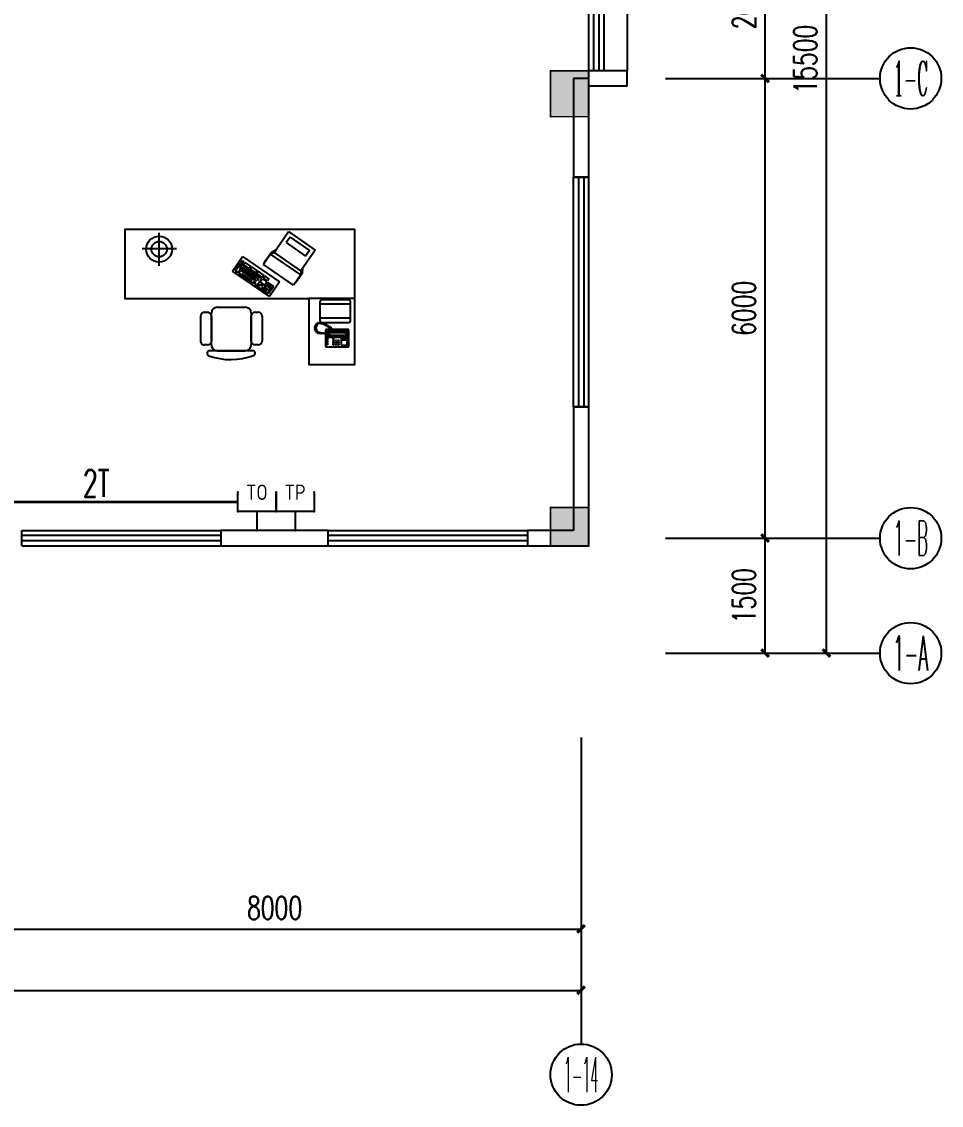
# Model space of a CAD drawing. Extents: x -6243262 to 3079315, y -2914302 to 172723.
# Drawn here: x -1784698 to -1772698, y -725173 to -711033 of the extents above; entities that cross this region are included whole.
import ezdxf
from ezdxf.enums import TextEntityAlignment as Align

# ---------------------------------------------------------------- set-up
doc = ezdxf.new("R2010")
doc.units = 0
doc.header["$LTSCALE"] = 1000
for name, color, linetype in [('0-柱网', 2, 'Continuous'), ('0-铝板', 32, 'Continuous'), ('AXIS', 3, 'Continuous'), ('AXIS_TEXT', 7, 'Continuous'), ('CURTWALL', 4, 'Continuous'), ('EQUIP-通讯', 3, 'Continuous'), ('fur', 253, 'Continuous'), ('TEL_TEXT', 7, 'Continuous'), ('WALL', 9, 'Continuous'), ('WINDOW', 4, 'Continuous'), ('WIRE-通讯', 4, 'Continuous')]:
    doc.layers.add(name, color=color, linetype=linetype)
doc.styles.add('_TCH_AXIS', font='COMPLEX', dxfattribs={"bigfont": 'GBCBIG'})
doc.styles.add('_TCH_DIM_T3', font='SIMPLEX', dxfattribs={"width": 0.705882, "bigfont": 'GBCBIG'})
doc.styles.add('_TEL_ATTDEF', font='gbenor', dxfattribs={"bigfont": 'gbcbig'})
doc.styles.add('_TEL_DIM', font='SIMPLEX', dxfattribs={"width": 0.8, "height": 3.5, "bigfont": 'HZTXT'})
doc.styles.add('COMPLEX', font='COMPLEX')
doc.dimstyles.new('_TCH_ARCH&&100', dxfattribs={"dimtxt": 297.5, "dimasz": 100, "dimexe": 250, "dimexo": 300, "dimgap": 126.25, "dimtad": 1, "dimdec": 0, "dimzin": 0, "dimdsep": 46, "dimtxsty": '_TCH_DIM_T3', "dimblk": 'ARCHTICK', "dimcen": 0.09, "dimclrt": 7, "dimazin": 2, "dimtfac": 1, "dimtdec": 0, "dimtix": 1, "dimtmove": 2, "dimatfit": 3, "dimfxl": 0, "dimtolj": 1, "dimtzin": 0, "dimarcsym": 0})

# ---------------------------------------------------------------- blocks, each defined once
blk = doc.blocks.new('1#柱网')
at = {"layer": '0-柱网'}
for points in [[(533705, 85967), (533705, 85367), (534205, 85367), (534205, 85967)], [(533705, 80267), (533705, 79767), (534205, 79767), (534205, 80267)]]:
    blk.add_hatch(color=0, dxfattribs=at).paths.add_polyline_path(points)
at = {"layer": '0-柱网', "color": 0, "const_width": 20}
for points in [[(533705, 85967), (533705, 85367), (534205, 85367), (534205, 85967), (533705, 85967)], [(533705, 80267), (533705, 79767), (534205, 79767), (534205, 80267), (533705, 80267)]]:
    blk.add_lwpolyline(points, dxfattribs=at)
blk = doc.blocks.new('$WINLIB2D$00000001')
at = {"color": 0}
for points in [[(-0.5, 0.5), (-0.5, -0.5)], [(-0.5, 0.5), (0.5, 0.5)], [(0.5, -0.5), (0.5, 0.5)], [(0.5, 0.1667), (-0.5, 0.1667)], [(0.5, -0.1667), (-0.5, -0.1667)], [(-0.5, -0.5), (0.5, -0.5)]]:
    blk.add_lwpolyline(points, dxfattribs=at)
blk = doc.blocks.new('_ArchTick')
at = {"color": 0, "linetype": 'ByBlock', "const_width": 0.4}
blk.add_lwpolyline([(-0.5, -0.5), (0.5, 0.5)], dxfattribs=at)
blk = doc.blocks.new('*D120')
at = {"layer": 'AXIS', "color": 0, "lineweight": -2, "transparency": 16777216}
for p, q in [((1416495, -788352), (1416495, -791602)), ((1456495, -788352), (1456495, -791602)), ((1416495, -791352), (1456495, -791352))]:
    blk.add_line(p, q, dxfattribs=at)
at = {"layer": 'Defpoints', "color": 0, "transparency": 16777216}
for p in [(1416495, -788052), (1456495, -788052), (1456495, -791352)]:
    blk.add_point(p, dxfattribs=at)
at = {"layer": 'AXIS', "color": 0, "lineweight": -2, "transparency": 16777216, "xscale": 100, "yscale": 100, "zscale": 100, "rotation": 180}
blk.add_blockref('_ArchTick', (1416495, -791352), dxfattribs=at)
at = {"layer": 'AXIS', "color": 0, "lineweight": -2, "transparency": 16777216, "xscale": 100, "yscale": 100, "zscale": 100}
blk.add_blockref('_ArchTick', (1456495, -791352), dxfattribs=at)
at = {"layer": 'AXIS', "color": 7, "transparency": 16777216, "insert": (1436495, -791077), "char_height": 297.5, "attachment_point": 5, "style": '_TCH_DIM_T3'}
blk.add_mtext('\\A1;40000', dxfattribs=at)
blk = doc.blocks.new('*D121')
at = {"layer": 'AXIS', "color": 0, "lineweight": -2, "transparency": 16777216}
for p, q in [((1448495, -788352), (1448495, -790802)), ((1456495, -788352), (1456495, -790802)), ((1448495, -790552), (1456495, -790552))]:
    blk.add_line(p, q, dxfattribs=at)
at = {"layer": 'Defpoints', "color": 0, "transparency": 16777216}
for p in [(1448495, -788052), (1456495, -788052), (1456495, -790552)]:
    blk.add_point(p, dxfattribs=at)
at = {"layer": 'AXIS', "color": 0, "lineweight": -2, "transparency": 16777216, "xscale": 100, "yscale": 100, "zscale": 100, "rotation": 180}
blk.add_blockref('_ArchTick', (1448495, -790552), dxfattribs=at)
at = {"layer": 'AXIS', "color": 0, "lineweight": -2, "transparency": 16777216, "xscale": 100, "yscale": 100, "zscale": 100}
blk.add_blockref('_ArchTick', (1456495, -790552), dxfattribs=at)
at = {"layer": 'AXIS', "color": 7, "transparency": 16777216, "insert": (1452495, -790277), "char_height": 297.5, "attachment_point": 5, "style": '_TCH_DIM_T3'}
blk.add_mtext('\\A1;8000', dxfattribs=at)
blk = doc.blocks.new('_AXISO')
at = {"color": 0}
blk.add_circle((0, 0), 0.5, dxfattribs=at)
at = {"layer": 'AXIS_TEXT', "color": 0, "style": 'COMPLEX', "width": 1.041667}
blk.add_attdef('A', text='', height=0.56, dxfattribs=at).set_placement((-0.25, -0.28), (0.25, -0.28), align=Align.FIT)
blk = doc.blocks.new('*D141')
at = {"layer": 'AXIS', "color": 0, "lineweight": -2, "transparency": 16777216}
for p, q in [((1457895, -771452), (1459945, -771452)), ((1459695, -786952), (1459695, -771452)), ((1457895, -786952), (1459945, -786952))]:
    blk.add_line(p, q, dxfattribs=at)
at = {"layer": 'Defpoints', "color": 0, "transparency": 16777216}
for p in [(1457595, -771452), (1459695, -771452), (1457595, -786952)]:
    blk.add_point(p, dxfattribs=at)
at = {"layer": 'AXIS', "color": 0, "lineweight": -2, "transparency": 16777216, "xscale": 100, "yscale": 100, "zscale": 100}
for p, rotation in [((1459695, -771452), 90), ((1459695, -786952), 270)]:
    blk.add_blockref('_ArchTick', p, dxfattribs=dict(at, rotation=rotation))
at = {"layer": 'AXIS', "color": 7, "transparency": 16777216, "insert": (1459420, -779202), "char_height": 297.5, "attachment_point": 5, "rotation": 90, "style": '_TCH_DIM_T3'}
blk.add_mtext('\\A1;15500', dxfattribs=at)
blk = doc.blocks.new('*D142')
at = {"layer": 'AXIS', "color": 0, "lineweight": -2, "transparency": 16777216}
for p, q in [((1457895, -785452), (1459145, -785452)), ((1458895, -786952), (1458895, -785452)), ((1457895, -786952), (1459145, -786952))]:
    blk.add_line(p, q, dxfattribs=at)
at = {"layer": 'Defpoints', "color": 0, "transparency": 16777216}
for p in [(1457595, -785452), (1458895, -785452), (1457595, -786952)]:
    blk.add_point(p, dxfattribs=at)
at = {"layer": 'AXIS', "color": 0, "lineweight": -2, "transparency": 16777216, "xscale": 100, "yscale": 100, "zscale": 100}
for p, rotation in [((1458895, -785452), 90), ((1458895, -786952), 270)]:
    blk.add_blockref('_ArchTick', p, dxfattribs=dict(at, rotation=rotation))
at = {"layer": 'AXIS', "color": 7, "transparency": 16777216, "insert": (1458620, -786202), "char_height": 297.5, "attachment_point": 5, "rotation": 90, "style": '_TCH_DIM_T3'}
blk.add_mtext('\\A1;1500', dxfattribs=at)
blk = doc.blocks.new('*D143')
at = {"layer": 'AXIS', "color": 0, "lineweight": -2, "transparency": 16777216}
for p, q in [((1457895, -779452), (1459145, -779452)), ((1458895, -785452), (1458895, -779452)), ((1457895, -785452), (1459145, -785452))]:
    blk.add_line(p, q, dxfattribs=at)
at = {"layer": 'Defpoints', "color": 0, "transparency": 16777216}
for p in [(1457595, -779452), (1458895, -779452), (1457595, -785452)]:
    blk.add_point(p, dxfattribs=at)
at = {"layer": 'AXIS', "color": 0, "lineweight": -2, "transparency": 16777216, "xscale": 100, "yscale": 100, "zscale": 100}
for p, rotation in [((1458895, -779452), 90), ((1458895, -785452), 270)]:
    blk.add_blockref('_ArchTick', p, dxfattribs=dict(at, rotation=rotation))
at = {"layer": 'AXIS', "color": 7, "transparency": 16777216, "insert": (1458620, -782452), "char_height": 297.5, "attachment_point": 5, "rotation": 90, "style": '_TCH_DIM_T3'}
blk.add_mtext('\\A1;6000', dxfattribs=at)
blk = doc.blocks.new('*D144')
at = {"layer": 'AXIS', "color": 0, "lineweight": -2, "transparency": 16777216}
for p, q in [((1457895, -777452), (1459145, -777452)), ((1458895, -779452), (1458895, -777452)), ((1457895, -779452), (1459145, -779452))]:
    blk.add_line(p, q, dxfattribs=at)
at = {"layer": 'Defpoints', "color": 0, "transparency": 16777216}
for p in [(1457595, -777452), (1458895, -777452), (1457595, -779452)]:
    blk.add_point(p, dxfattribs=at)
at = {"layer": 'AXIS', "color": 0, "lineweight": -2, "transparency": 16777216, "xscale": 100, "yscale": 100, "zscale": 100}
for p, rotation in [((1458895, -777452), 90), ((1458895, -779452), 270)]:
    blk.add_blockref('_ArchTick', p, dxfattribs=dict(at, rotation=rotation))
at = {"layer": 'AXIS', "color": 7, "transparency": 16777216, "insert": (1458620, -778452), "char_height": 297.5, "attachment_point": 5, "rotation": 90, "style": '_TCH_DIM_T3'}
blk.add_mtext('\\A1;2000', dxfattribs=at)
blk = doc.blocks.new('$equip$00001847')
for p, q in [((-0.5, 0.499), (-0.5, 0.999)), ((0.5, 0.999), (0.5, 0.499)), ((0.5, 0.499), (-0.5, 0.499)), ((0, 0.5), (0, 0))]:
    blk.add_line(p, q)
for p in [(-0.5, 0.999), (0.5, 0.999), (-0.5, 0.499), (0.5, 0.499), (0, 0)]:
    blk.add_point(p)
at = {"color": 7, "style": '_TEL_DIM'}
blk.add_attdef('$TEXT$', text='', height=0.4, dxfattribs=at).set_placement((0, 0.999), align=Align.MIDDLE_CENTER)
at = {"color": 7, "style": '_TEL_DIM', "flags": 1}
blk.add_attdef('A', text='', height=0.00002, dxfattribs=at).set_placement((0, 0), align=Align.MIDDLE_CENTER)
blk = doc.blocks.new('$equip$00001867')
for p, q in [((-0.5, 0.499), (-0.5, 0.999)), ((0.5, 0.999), (0.5, 0.499)), ((0.5, 0.499), (-0.5, 0.499)), ((0, 0.5), (0, 0))]:
    blk.add_line(p, q)
for p in [(-0.5, 0.999), (0.5, 0.999), (-0.5, 0.499), (0.5, 0.499), (0, 0)]:
    blk.add_point(p)
at = {"color": 7, "style": '_TEL_DIM'}
blk.add_attdef('$TEXT$', text='', height=0.4, dxfattribs=at).set_placement((0, 0.999), align=Align.MIDDLE_CENTER)
at = {"color": 7, "style": '_TEL_DIM', "flags": 1}
blk.add_attdef('A', text='', height=0.00002, dxfattribs=at).set_placement((0, 0), align=Align.MIDDLE_CENTER)
blk = doc.blocks.new('33')
at = {"layer": '0-铝板', "color": 8}
blk.add_lwpolyline([(1421595.1, -770852.2), (1457095.1, -770852.2), (1457095.1, -779352.2)], dxfattribs=at)
at = {"layer": 'AXIS', "color": 8}
for p, q in [((1457595.1, -779452.2), (1460395.1, -779452.2)), ((1457595.1, -785452.2), (1460395.1, -785452.2)), ((1457595.1, -786952.2), (1460395.1, -786952.2)), ((1456495.1, -788052.2), (1456495.1, -792052.2))]:
    blk.add_line(p, q, dxfattribs=at)
at = {"layer": 'CURTWALL', "color": 8}
for p, q in [((1456795.1, -779352.2), (1456795.1, -771152.2)), ((1456661.8, -779352.2), (1456661.8, -771285.5)), ((1456728.5, -779352.2), (1456728.5, -771218.9)), ((1456595.1, -779352.2), (1456595.1, -771352.2))]:
    blk.add_line(p, q, dxfattribs=at)
at = {"layer": 'fur', "color": 8}
for p, q in [((1450987.4, -781898), (1450987.4, -781466.5)), ((1452515.5, -781683.2), (1452675.3, -781451.7)), ((1452675.3, -781451.7), (1453024.1, -781692.4)), ((1452696.6, -781522.6), (1452646.3, -781595.5)), ((1452646.3, -781595.5), (1452900, -781770.6)), ((1452696.6, -781522.6), (1452950.3, -781697.6)), ((1451216.1, -781677.5), (1450766.9, -781677.5)), ((1451945.8, -781966.1), (1452077.1, -781775.9)), ((1452077.1, -781775.9), (1452559.1, -782108.5)), ((1452380.7, -781824.2), (1452453, -781719.6)), ((1452440.8, -781743.9), (1452383.9, -781826.4)), ((1452492.5, -781723.4), (1452440.8, -781743.9)), ((1452837.2, -782017.5), (1452440.8, -781743.9)), ((1452453, -781719.6), (1452515.5, -781683.2)), ((1452514.3, -781691.7), (1452492.5, -781723.4)), ((1452838.1, -781962), (1452492.5, -781723.4)), ((1453024.1, -781692.4), (1452838.1, -781962)), ((1452950.3, -781697.6), (1452900, -781770.6)), ((1452046.8, -781867.3), (1451979, -781965.6)), ((1452050.1, -781930.4), (1452036.9, -781949.4)), ((1452059, -781903.8), (1452043.7, -781926)), ((1452043.7, -781926), (1452050.1, -781930.4)), ((1452329, -782062.1), (1452046.8, -781867.3)), ((1452063.6, -781883.6), (1452052.7, -781899.5)), ((1452052.7, -781899.5), (1452059, -781903.8)), ((1452055.6, -781854.6), (1452073.1, -781829.2)), ((1452077.8, -781869.9), (1452055.6, -781854.6)), ((1452056.4, -781934.8), (1452253, -782070.5)), ((1452060, -781909.2), (1452275.7, -782058)), ((1452073.1, -781829.2), (1452095.3, -781844.6)), ((1452095.3, -781844.6), (1452077.8, -781869.9)), ((1452090.4, -781878.7), (1452108, -781853.3)), ((1452166.6, -781931.2), (1452090.4, -781878.7)), ((1452108, -781853.3), (1452184.1, -781905.8)), ((1452184.1, -781905.8), (1452166.6, -781931.2)), ((1452176.1, -781937.8), (1452193.6, -781912.4)), ((1452252.2, -781990.3), (1452176.1, -781937.8)), ((1452193.6, -781912.4), (1452269.7, -781964.9)), ((1452352.1, -781879.3), (1452380.7, -781824.2)), ((1452383.9, -781826.4), (1452352.1, -781879.3)), ((1452742.1, -782148.5), (1452352.1, -781879.3)), ((1452860, -781930.3), (1452855.7, -781997.5)), ((1452427.8, -782298.8), (1451945.8, -781966.1)), ((1451979, -781965.6), (1452007.5, -781985.3)), ((1452007.5, -781985.3), (1452020.6, -781966.3)), ((1452020.6, -781966.3), (1452036.5, -781977.2)), ((1452036.5, -781977.2), (1452023.4, -781996.2)), ((1452023.4, -781996.2), (1452210.5, -782125.4)), ((1452046.5, -781956), (1452033.3, -781975)), ((1452036.9, -781949.4), (1452046.5, -781956)), ((1452051.9, -782015.9), (1452065, -781996.9)), ((1452052.8, -781960.4), (1452236.7, -782087.3)), ((1452065, -781996.9), (1452198.2, -782088.8)), ((1452251.6, -782092.9), (1452262.5, -782077)), ((1452269.7, -781964.9), (1452252.2, -781990.3)), ((1452258.5, -781994.7), (1452276, -781969.3)), ((1452337.8, -782049.4), (1452258.5, -781994.7)), ((1452261.2, -782160.4), (1452329, -782062.1)), ((1452262.5, -782077), (1452275.2, -782085.8)), ((1452275.2, -782085.8), (1452288.3, -782066.8)), ((1452276, -781969.3), (1452355.3, -782024)), ((1452282, -782062.4), (1452295.1, -782043.4)), ((1452288.3, -782066.8), (1452282, -782062.4)), ((1452306.9, -782107.7), (1452335.4, -782066.5)), ((1452335.4, -782066.5), (1452395.6, -782108)), ((1452355.3, -782024), (1452337.8, -782049.4)), ((1452344.1, -782053.8), (1452361.6, -782028.4)), ((1452404.4, -782095.4), (1452344.1, -782053.8)), ((1452361.6, -782028.4), (1452421.9, -782070)), ((1452421.9, -782070), (1452404.4, -782095.4)), ((1452837.2, -782017.5), (1452780.3, -782100)), ((1452855.7, -781997.5), (1452785.7, -782099)), ((1452838.1, -781962), (1452837.2, -782017.5)), ((1452198.2, -782088.8), (1452185.1, -782107.9)), ((1452210.5, -782125.4), (1452223.6, -782106.3)), ((1452223.6, -782106.3), (1452245.8, -782121.7)), ((1452228.9, -782105.4), (1452242.1, -782086.3)), ((1452245.8, -782121.7), (1452232.6, -782140.7)), ((1452232.6, -782140.7), (1452261.2, -782160.4)), ((1452242.1, -782086.3), (1452251.6, -782092.9)), ((1452267.5, -782164.8), (1452282.9, -782142.6)), ((1452327.8, -782206.4), (1452267.5, -782164.8)), ((1452282.9, -782142.6), (1452301.9, -782155.7)), ((1452301.9, -782155.7), (1452315, -782136.7)), ((1452367.2, -782149.3), (1452306.9, -782107.7)), ((1452315, -782136.7), (1452337.2, -782152)), ((1452337.2, -782152), (1452324.1, -782171)), ((1452324.1, -782171), (1452343.1, -782184.2)), ((1452343.1, -782184.2), (1452327.8, -782206.4)), ((1452339.5, -782209.7), (1452405.1, -782114.6)), ((1452415.6, -782262.3), (1452339.5, -782209.7)), ((1452353.6, -782196.1), (1452388.5, -782220.2)), ((1452363.6, -782174.9), (1452417.5, -782212.1)), ((1452395.6, -782108), (1452367.2, -782149.3)), ((1452388.5, -782220.2), (1452377.5, -782236)), ((1452382.1, -782154.9), (1452432.8, -782189.9)), ((1452392, -782133.6), (1452445.9, -782170.8)), ((1452396.6, -782249.1), (1452449.1, -782173)), ((1452405.1, -782114.6), (1452481.3, -782167.1)), ((1452481.3, -782167.1), (1452415.6, -782262.3)), ((1452420.6, -782214.3), (1452436.5, -782225.2)), ((1452559.1, -782108.5), (1452427.8, -782298.8)), ((1452449.1, -782173), (1452464.9, -782184)), ((1452785.7, -782099), (1452742.1, -782148.5)), ((1452780.3, -782100), (1452742.1, -782148.5)), ((1453541.2, -782324), (1452941.2, -782324)), ((1453460.7, -782341.9), (1453113.1, -782341.9)), ((1451578.5, -782504.1), (1451618.5, -782504.1)), ((1451747, -782438.4), (1452112.9, -782438.4)), ((1452241.4, -782504.1), (1452281.3, -782504.1)), ((1453086.1, -782368.9), (1453086.1, -782609.5)), ((1453487.7, -782396.7), (1453090, -782396.7)), ((1453487.5, -782609.5), (1453487.7, -782368.9)), ((1451669.9, -782555.6), (1451669.9, -782515.4)), ((1451669.9, -782879.4), (1451669.9, -782555.6)), ((1451669.9, -782555.6), (1451669.9, -782879.4)), ((1452189.9, -782515.4), (1452189.9, -782555.6)), ((1452189.9, -782555.6), (1452189.9, -782879.4)), ((1452189.9, -782879.4), (1452189.9, -782555.6)), ((1452332.8, -782555.6), (1452332.8, -782879.4)), ((1453039.2, -782654.5), (1453044.5, -782648.9)), ((1453044.5, -782648.9), (1453056.2, -782655)), ((1453052.3, -782642.4), (1453060.9, -782638.9)), ((1453056.2, -782655), (1453052.3, -782642.4)), ((1453060.9, -782638.9), (1453072.6, -782649.3)), ((1453072.2, -782635.9), (1453080.9, -782634.2)), ((1453072.6, -782649.3), (1453072.2, -782635.9)), ((1453080.9, -782634.2), (1453087.4, -782645.4)), ((1453087.4, -782645.4), (1453091.3, -782632)), ((1453487.5, -782581.7), (1453089.9, -782581.7)), ((1453091.3, -782632), (1453102.1, -782634.2)), ((1453102.1, -782634.2), (1453102.1, -782645.9)), ((1453102.1, -782645.9), (1453110.8, -782636.8)), ((1453110.8, -782636.8), (1453120.7, -782639.8)), ((1453113.1, -782636.5), (1453460.5, -782636.5)), ((1453120.7, -782639.8), (1453120.3, -782653.7)), ((1453120.3, -782653.7), (1453125.1, -782641.1)), ((1453125.1, -782641.1), (1453138.1, -782645)), ((1453138.1, -782645), (1453136.8, -782658)), ((1453016.3, -782701.7), (1453018.4, -782693.5)), ((1453030.1, -782706.5), (1453016.3, -782701.7)), ((1453017.6, -782709.5), (1453030.1, -782706.5)), ((1453018.4, -782716.9), (1453017.6, -782709.5)), ((1453018.4, -782693.5), (1453030.1, -782693.1)), ((1453030.1, -782722.1), (1453018.4, -782716.9)), ((1453018.4, -782727.7), (1453030.1, -782722.1)), ((1453021, -782736.8), (1453018.4, -782727.7)), ((1453035.3, -782735.5), (1453021, -782736.8)), ((1453021.5, -782683.1), (1453024.9, -782676.2)), ((1453030.1, -782693.1), (1453021.5, -782683.1)), ((1453024.9, -782676.2), (1453037.9, -782677.5)), ((1453026.7, -782668.4), (1453032.7, -782661.5)), ((1453037.9, -782677.5), (1453026.7, -782668.4)), ((1453026.7, -782745.9), (1453035.3, -782735.5)), ((1453031.9, -782754.2), (1453026.7, -782745.9)), ((1453043.6, -782752.4), (1453031.9, -782754.2)), ((1453032.7, -782661.5), (1453044.5, -782666.7)), ((1453044.9, -782674.9), (1453034, -782700)), ((1453034, -782700), (1453036.2, -782726)), ((1453036.2, -782726), (1453048.4, -782749)), ((1453036.2, -782762.4), (1453043.6, -782752.4)), ((1453044, -782768.9), (1453036.2, -782762.4)), ((1453044.5, -782666.7), (1453039.2, -782654.5)), ((1453056.2, -782762.8), (1453044, -782768.9)), ((1453063.5, -782655.8), (1453044.9, -782674.9)), ((1453048.4, -782749), (1453069.2, -782765.4)), ((1453053.6, -782775.8), (1453056.2, -782762.8)), ((1453063.5, -782781.4), (1453053.6, -782775.8)), ((1453096, -782649.8), (1453063.5, -782655.8)), ((1453073.1, -782769.3), (1453063.5, -782781.4)), ((1453069.2, -782765.4), (1453096.5, -782767.6)), ((1453074.4, -782783.2), (1453073.1, -782769.3)), ((1453086.1, -782784), (1453074.4, -782783.2)), ((1453093.4, -782771.9), (1453086.1, -782784)), ((1453095.6, -782784.5), (1453093.4, -782771.9)), ((1453106, -782783.6), (1453095.6, -782784.5)), ((1453136.8, -782664.1), (1453096, -782649.8)), ((1453096.5, -782767.6), (1453106.4, -782765.9)), ((1453110.8, -782778.9), (1453106, -782783.6)), ((1453106.4, -782765.9), (1453112.1, -782773.7)), ((1453113.4, -782780.1), (1453110.8, -782778.9)), ((1453112.1, -782773.7), (1453123.3, -782773.2)), ((1453124.6, -782779.7), (1453113.4, -782780.1)), ((1453123.3, -782773.2), (1453133.7, -782774.5)), ((1453145, -782784.9), (1453124.6, -782779.7)), ((1453133.7, -782774.5), (1453154.1, -782779.7)), ((1453136.8, -782658), (1453149.4, -782650.2)), ((1453161.9, -782677.9), (1453136.8, -782664.1)), ((1453166.7, -782790.1), (1453145, -782784.9)), ((1453149.4, -782650.2), (1453156.3, -782655)), ((1453156.3, -782655), (1453152.8, -782667.1)), ((1453152.8, -782667.1), (1453164.5, -782660.6)), ((1453154.1, -782779.7), (1453168, -782782.7)), ((1453163.7, -782730.5), (1453159.5, -782734.8)), ((1453159.5, -782734.8), (1453159.5, -782780.9)), ((1453159.5, -782788.4), (1453159.5, -782948.8)), ((1453165.4, -782676.6), (1453161.9, -782677.9)), ((1453459.1, -782730.5), (1453163.7, -782730.5)), ((1453164.5, -782660.6), (1453173.6, -782665.4)), ((1453166.3, -782679.6), (1453165.4, -782676.6)), ((1453184, -782688.7), (1453166.3, -782679.6)), ((1453185.1, -782790.4), (1453166.7, -782790.1)), ((1453168, -782782.7), (1453185.1, -782784)), ((1453173.6, -782665.4), (1453169.7, -782677)), ((1453169.7, -782677), (1453179.7, -782669.3)), ((1453189.4, -782747.6), (1453176.6, -782758.3)), ((1453176.6, -782758.3), (1453176.6, -782783.4)), ((1453176.6, -782790.3), (1453176.6, -782820.4)), ((1453178.7, -782762.6), (1453183, -782754)), ((1453178.7, -782783.5), (1453178.7, -782762.6)), ((1453206.6, -782773.3), (1453178.7, -782762.6)), ((1453178.7, -782814), (1453178.7, -782790.3)), ((1453179.7, -782669.3), (1453189.2, -782673.6)), ((1453183, -782754), (1453191.6, -782751.9)), ((1453189.2, -782673.6), (1453184, -782685.3)), ((1453184, -782685.3), (1453194, -782676.2)), ((1453220.4, -782710.4), (1453184, -782688.7)), ((1453185.1, -782784), (1453185.1, -782790.4)), ((1453446.3, -782747.6), (1453189.4, -782747.6)), ((1453191.6, -782751.9), (1453249.4, -782751.9)), ((1453191.6, -782751.9), (1453210.8, -782771.1)), ((1453194, -782676.2), (1453200.9, -782679.6)), ((1453200.9, -782679.6), (1453197, -782692.2)), ((1453197, -782692.2), (1453209.6, -782685.3)), ((1453210.8, -782771.1), (1453206.6, -782773.3)), ((1453206.6, -782773.3), (1453206.6, -782803.3)), ((1453209.6, -782685.3), (1453216.1, -782688.7)), ((1453422.8, -782771.1), (1453210.8, -782771.1)), ((1453216.1, -782688.7), (1453212.6, -782700)), ((1453212.6, -782700), (1453223.9, -782693.1)), ((1453224.8, -782705.2), (1453220.4, -782710.4)), ((1453223.9, -782693.1), (1453228.7, -782694.8)), ((1453224.8, -782709.5), (1453224.8, -782705.2)), ((1453227.4, -782712.1), (1453224.8, -782709.5)), ((1453231.3, -782717.8), (1453227.4, -782712.1)), ((1453228.7, -782694.8), (1453230, -782699.6)), ((1453230, -782699.6), (1453230.4, -782707.4)), ((1453230.4, -782707.4), (1453238.6, -782713.4)), ((1453234.7, -782722.5), (1453231.3, -782717.8)), ((1453236.5, -782730.5), (1453234.7, -782722.5)), ((1453238.6, -782713.4), (1453241.7, -782718.6)), ((1453241.7, -782718.6), (1453242.9, -782730.5)), ((1453249.4, -782751.9), (1453260.1, -782756.2)), ((1453260.1, -782756.2), (1453270.8, -782762.6)), ((1453270.8, -782762.6), (1453285.8, -782764.7)), ((1453285.8, -782764.7), (1453347.8, -782764.7)), ((1453362.8, -782762.6), (1453347.8, -782764.7)), ((1453373.5, -782756.2), (1453362.8, -782762.6)), ((1453384.2, -782751.9), (1453373.5, -782756.2)), ((1453442, -782751.9), (1453384.2, -782751.9)), ((1453442, -782751.9), (1453422.8, -782771.1)), ((1453422.8, -782771.1), (1453427, -782773.3)), ((1453427, -782773.3), (1453454.9, -782762.6)), ((1453427, -782773.3), (1453427, -782803.3)), ((1453450.6, -782754), (1453442, -782751.9)), ((1453457, -782758.3), (1453446.3, -782747.6)), ((1453454.9, -782762.6), (1453450.6, -782754)), ((1453454.9, -782814), (1453454.9, -782762.6)), ((1453457, -782822.5), (1453457, -782758.3)), ((1453463.4, -782734.8), (1453459.1, -782730.5)), ((1453463.4, -782948.8), (1453463.4, -782734.8)), ((1451618.5, -782930.8), (1451578.5, -782930.8)), ((1451669.9, -782929.2), (1451669.9, -782879.4)), ((1452189.9, -782879.4), (1452189.9, -782929.2)), ((1452281.3, -782930.8), (1452241.4, -782930.8)), ((1453174.4, -782867.5), (1453174.4, -782846.1)), ((1453174.4, -782846.1), (1453187.3, -782846.1)), ((1453187.3, -782867.5), (1453174.4, -782867.5)), ((1453174.4, -782897.4), (1453174.4, -782876)), ((1453174.4, -782876), (1453187.3, -782876)), ((1453187.3, -782897.4), (1453174.4, -782897.4)), ((1453174.4, -782927.4), (1453174.4, -782906)), ((1453174.4, -782906), (1453187.3, -782906)), ((1453187.3, -782927.4), (1453174.4, -782927.4)), ((1453176.6, -782820.4), (1453187.3, -782831.1)), ((1453206.6, -782803.3), (1453178.7, -782814)), ((1453178.7, -782814), (1453183, -782822.5)), ((1453183, -782822.5), (1453191.6, -782824.7)), ((1453187.3, -782831.1), (1453446.3, -782831.1)), ((1453187.3, -782846.1), (1453187.3, -782867.5)), ((1453187.3, -782876), (1453187.3, -782897.4)), ((1453187.3, -782906), (1453187.3, -782927.4)), ((1453191.6, -782824.7), (1453210.8, -782805.4)), ((1453191.6, -782824.7), (1453249.4, -782824.7)), ((1453210.8, -782805.4), (1453206.6, -782803.3)), ((1453422.8, -782805.4), (1453210.8, -782805.4)), ((1453249.4, -782824.7), (1453260.1, -782820.4)), ((1453268.6, -782843.9), (1453255.8, -782843.9)), ((1453255.8, -782843.9), (1453255.8, -782861.1)), ((1453255.8, -782861.1), (1453268.6, -782861.1)), ((1453268.6, -782873.9), (1453255.8, -782873.9)), ((1453255.8, -782873.9), (1453255.8, -782886.7)), ((1453255.8, -782886.7), (1453268.6, -782886.7)), ((1453255.8, -782895.3), (1453255.8, -782908.1)), ((1453268.6, -782895.3), (1453255.8, -782895.3)), ((1453255.8, -782908.1), (1453268.6, -782908.1)), ((1453268.6, -782916.7), (1453255.8, -782916.7)), ((1453255.8, -782916.7), (1453255.8, -782929.6)), ((1453255.8, -782929.6), (1453268.6, -782929.6)), ((1453260.1, -782820.4), (1453270.8, -782814)), ((1453268.6, -782861.1), (1453268.6, -782843.9)), ((1453268.6, -782886.7), (1453268.6, -782873.9)), ((1453268.6, -782908.1), (1453268.6, -782895.3)), ((1453268.6, -782929.6), (1453268.6, -782916.7)), ((1453270.8, -782814), (1453285.8, -782811.8)), ((1453279.3, -782873.9), (1453279.3, -782886.7)), ((1453292.2, -782873.9), (1453279.3, -782873.9)), ((1453279.3, -782886.7), (1453292.2, -782886.7)), ((1453279.3, -782895.3), (1453279.3, -782908.1)), ((1453292.2, -782895.3), (1453279.3, -782895.3)), ((1453279.3, -782908.1), (1453292.2, -782908.1)), ((1453292.2, -782916.7), (1453279.3, -782916.7)), ((1453279.3, -782916.7), (1453279.3, -782929.6)), ((1453279.3, -782929.6), (1453292.2, -782929.6)), ((1453285.8, -782811.8), (1453347.8, -782811.8)), ((1453292.2, -782886.7), (1453292.2, -782873.9)), ((1453292.2, -782908.1), (1453292.2, -782895.3)), ((1453292.2, -782929.6), (1453292.2, -782916.7)), ((1453315.7, -782873.9), (1453302.9, -782873.9)), ((1453302.9, -782873.9), (1453302.9, -782886.7)), ((1453302.9, -782886.7), (1453315.7, -782886.7)), ((1453315.7, -782895.3), (1453302.9, -782895.3)), ((1453302.9, -782895.3), (1453302.9, -782908.1)), ((1453302.9, -782908.1), (1453315.7, -782908.1)), ((1453315.7, -782916.7), (1453302.9, -782916.7)), ((1453302.9, -782916.7), (1453302.9, -782929.6)), ((1453302.9, -782929.6), (1453315.7, -782929.6)), ((1453315.7, -782886.7), (1453315.7, -782873.9)), ((1453315.7, -782908.1), (1453315.7, -782895.3)), ((1453315.7, -782929.6), (1453315.7, -782916.7)), ((1453339.3, -782873.9), (1453326.4, -782873.9)), ((1453326.4, -782873.9), (1453326.4, -782886.7)), ((1453326.4, -782886.7), (1453339.3, -782886.7)), ((1453326.4, -782895.3), (1453326.4, -782908.1)), ((1453339.3, -782895.3), (1453326.4, -782895.3)), ((1453326.4, -782908.1), (1453339.3, -782908.1)), ((1453339.3, -782916.7), (1453326.4, -782916.7)), ((1453326.4, -782916.7), (1453326.4, -782929.6)), ((1453326.4, -782929.6), (1453339.3, -782929.6)), ((1453339.3, -782886.7), (1453339.3, -782873.9)), ((1453339.3, -782908.1), (1453339.3, -782895.3)), ((1453339.3, -782929.6), (1453339.3, -782916.7)), ((1453362.8, -782814), (1453347.8, -782811.8)), ((1453373.5, -782820.4), (1453362.8, -782814)), ((1453444.2, -782869.6), (1453365, -782869.6)), ((1453365, -782869.6), (1453365, -782931.7)), ((1453365, -782931.7), (1453444.2, -782931.7)), ((1453369.2, -782863.2), (1453369.2, -782846.1)), ((1453369.2, -782846.1), (1453375.7, -782846.1)), ((1453375.7, -782863.2), (1453369.2, -782863.2)), ((1453384.2, -782824.7), (1453373.5, -782820.4)), ((1453375.7, -782846.1), (1453375.7, -782863.2)), ((1453382.1, -782863.2), (1453382.1, -782846.1)), ((1453382.1, -782846.1), (1453388.5, -782846.1)), ((1453388.5, -782863.2), (1453382.1, -782863.2)), ((1453442, -782824.7), (1453384.2, -782824.7)), ((1453388.5, -782846.1), (1453388.5, -782863.2)), ((1453394.9, -782846.1), (1453401.3, -782846.1)), ((1453394.9, -782863.2), (1453394.9, -782846.1)), ((1453401.3, -782863.2), (1453394.9, -782863.2)), ((1453401.3, -782846.1), (1453401.3, -782863.2)), ((1453407.8, -782863.2), (1453407.8, -782846.1)), ((1453407.8, -782846.1), (1453414.2, -782846.1)), ((1453414.2, -782863.2), (1453407.8, -782863.2)), ((1453414.2, -782846.1), (1453414.2, -782863.2)), ((1453420.6, -782863.2), (1453420.6, -782846.1)), ((1453420.6, -782846.1), (1453427, -782846.1)), ((1453427, -782863.2), (1453420.6, -782863.2)), ((1453422.8, -782805.4), (1453427, -782803.3)), ((1453442, -782824.7), (1453422.8, -782805.4)), ((1453427, -782803.3), (1453454.9, -782814)), ((1453427, -782846.1), (1453427, -782863.2)), ((1453433.5, -782863.2), (1453433.5, -782846.1)), ((1453433.5, -782846.1), (1453439.9, -782846.1)), ((1453439.9, -782863.2), (1453433.5, -782863.2)), ((1453439.9, -782846.1), (1453439.9, -782863.2)), ((1453450.6, -782822.5), (1453442, -782824.7)), ((1453444.2, -782931.7), (1453444.2, -782869.6)), ((1453446.3, -782831.1), (1453457, -782822.5)), ((1453454.9, -782814), (1453450.6, -782822.5)), ((1451747, -783006.2), (1452112.9, -783006.2)), ((1452112.9, -783006.2), (1451747, -783006.2)), ((1453159.5, -782948.8), (1453163.7, -782953.1)), ((1453163.7, -782953.1), (1453459.1, -782953.1)), ((1453459.1, -782953.1), (1453463.4, -782948.8))]:
    blk.add_line(p, q, dxfattribs=at)
blk.add_lwpolyline([(1452941.2, -782324), (1452941.2, -783187.4), (1453541.2, -783187.4), (1453541.2, -781424), (1450541.2, -781424), (1450541.2, -782324)], close=True, dxfattribs=at)
for points in [[(1451527.1, -782555.6), (1451527.1, -782879.4, 0.4142136), (1451578.5, -782930.8)], [(1451672.5, -782949.1, 0.3397453), (1451747, -783006.2), (1451637.8, -783006.2, 0.6996149), (1451637.8, -783070.4, 0.1781572), (1452220.4, -783068.8, 0.8364182), (1452209.2, -783006.2), (1452189.9, -783006.2), (1452112.9, -783006.2, 0.3397453), (1452187.3, -782949.1)]]:
    blk.add_lwpolyline(points, format="xyb", dxfattribs=at)
for radius in [168.8, 100.7]:
    blk.add_circle((1450988.8, -781680.2), radius, dxfattribs=at)
for centre, radius, start, end in [((1453113.1, -782368.9), 27, 89.99858, 180), ((1453460.7, -782368.9), 27, 359.94469, 89.99858), ((1451578.5, -782555.6), 51.4, 90, 180), ((1451618.5, -782555.6), 51.4, 0, 90), ((1451747, -782515.4), 77, 90, 180), ((1452112.9, -782515.4), 77, 0, 90), ((1452241.4, -782555.6), 51.4, 180, 180), ((1452241.4, -782555.6), 51.4, 90, 180), ((1452281.3, -782555.6), 51.4, 0, 90), ((1453113.1, -782609.5), 27, 180, 269.99858), ((1453460.5, -782609.5), 27, 269.99858, 359.94469), ((1451618.5, -782879.4), 51.4, 0, 0), ((1451618.5, -782879.4), 51.4, 270, 0), ((1451747, -782929.2), 77, 180, 194.9402), ((1452112.9, -782929.2), 77, 345.0598, 0), ((1452241.4, -782879.4), 51.4, 180, 270), ((1452281.3, -782879.4), 51.4, 270, 0)]:
    blk.add_arc(centre, radius, start, end, dxfattribs=at)
at = {"layer": 'WALL', "color": 8}
for p, q in [((1457095.1, -779352.2), (1456595.1, -779352.2)), ((1456595.1, -779552.2), (1456595.1, -779352.2)), ((1457095.1, -779552.2), (1457095.1, -779352.2)), ((1456395.1, -779452.2), (1456395.1, -780740)), ((1456595.1, -779452.2), (1456395.1, -779452.2)), ((1456595.1, -780740), (1456595.1, -779452.2)), ((1457095.1, -779552.2), (1456595.1, -779552.2)), ((1456395.1, -780740), (1456595.1, -780740)), ((1456595.1, -783740), (1456395.1, -783740)), ((1456395.1, -783740), (1456395.1, -785352.2)), ((1456595.1, -785552.2), (1456595.1, -783740)), ((1453195.1, -785352.2), (1451795.1, -785352.2)), ((1451795.1, -785352.2), (1451795.1, -785552.2)), ((1453195.1, -785552.2), (1453195.1, -785352.2)), ((1456395.1, -785352.2), (1455795.1, -785352.2)), ((1455795.1, -785352.2), (1455795.1, -785552.2)), ((1451795.1, -785552.2), (1453195.1, -785552.2)), ((1455795.1, -785552.2), (1456595.1, -785552.2))]:
    blk.add_line(p, q, dxfattribs=at)
at = {"layer": '0-柱网', "color": 8}
blk.add_blockref('1#柱网', (922390.1, -865319.4), dxfattribs=at)
at = {"layer": 'AXIS', "color": 8}
ref = blk.add_blockref('_AXISO', (1460795.1, -779452.2), dxfattribs=dict(at, xscale=800, yscale=800, zscale=800))
ref.add_attrib('A', '1-C', dxfattribs={"layer": 'AXIS_TEXT', "color": 8, "height": 452.55, "style": '_TCH_AXIS', "width": 0.375}).set_placement((1460568.8, -779678.5), (1461021.4, -779678.5), align=Align.FIT)
ref = blk.add_blockref('_AXISO', (1460795.1, -785452.2), dxfattribs=dict(at, xscale=800, yscale=800, zscale=800))
ref.add_attrib('A', '1-B', dxfattribs={"layer": 'AXIS_TEXT', "color": 8, "height": 452.55, "style": '_TCH_AXIS', "width": 0.362069}).set_placement((1460568.8, -785678.5), (1461021.4, -785678.5), align=Align.FIT)
ref = blk.add_blockref('_AXISO', (1460795.1, -786952.2), dxfattribs=dict(at, xscale=800, yscale=800, zscale=800))
ref.add_attrib('A', '1-A', dxfattribs={"layer": 'AXIS_TEXT', "color": 8, "height": 452.55, "style": '_TCH_AXIS', "width": 0.355932}).set_placement((1460568.8, -787178.5), (1461021.4, -787178.5), align=Align.FIT)
ref = blk.add_blockref('_AXISO', (1456495.1, -792452.2), dxfattribs=dict(at, xscale=800, yscale=800, zscale=800))
ref.add_attrib('A', '1-14', dxfattribs={"layer": 'AXIS_TEXT', "color": 8, "height": 452.55, "style": '_TCH_AXIS', "width": 0.291667}).set_placement((1456268.8, -792678.5), (1456721.4, -792678.5), align=Align.FIT)
at = {"layer": 'WINDOW', "color": 8, "yscale": 200}
for p, xscale, zscale, rotation in [((1456495.1, -782240), 3000, 3000, 90), ((1450495.1, -785452.2), -2600, -2600, 180), ((1454495.1, -785452.2), -2600, -2600, 180)]:
    blk.add_blockref('$WINLIB2D$00000001', p, dxfattribs=dict(at, xscale=xscale, zscale=zscale, rotation=rotation))
at = {"layer": 'AXIS', "color": 8}
for p1, p2, distance, picture, middle in [((1457595.1, -786952.2), (1457595.1, -771452.2), -2100, '*D141', (1459420.1, -779202.2)), ((1457595.1, -779452.2), (1457595.1, -777452.2), -1300, '*D144', (1458620.1, -778452.2)), ((1457595.1, -785452.2), (1457595.1, -779452.2), -1300, '*D143', (1458620.1, -782452.2)), ((1457595.1, -786952.2), (1457595.1, -785452.2), -1300, '*D142', (1458620.1, -786202.2)), ((1416495.1, -788052.2), (1456495.1, -788052.2), -3300, '*D120', (1436495.1, -791077.2)), ((1448495.1, -788052.2), (1456495.1, -788052.2), -2500, '*D121', (1452495.1, -790277.2))]:
    dim = blk.add_aligned_dim(p1=p1, p2=p2, distance=distance, dimstyle='_TCH_ARCH&&100', dxfattribs=at)
    dim.commit()
    dim.dimension.update_dxf_attribs({"geometry": picture, "text_midpoint": middle})

msp = doc.modelspace()

# ---------------------------------------------------------------- linework, layer by layer
at = {"layer": 'WIRE-通讯', "linetype": 'Continuous', "const_width": 35}
msp.add_lwpolyline([(-1785074.4, -717298.4), (-1781879.1, -717298.4)], dxfattribs=at)

# ---------------------------------------------------------------- block references
msp.add_blockref('33', (-3233892.8, 67679.3))
at = {"layer": 'EQUIP-通讯'}
ref = msp.add_blockref('$equip$00001847', (-1781629.1, -717672.9), dxfattribs=dict(at, xscale=500, yscale=500, zscale=500))
ref.add_attrib('$TEXT$', 'TO', dxfattribs={"layer": '0', "color": 7, "height": 200, "style": '_TEL_ATTDEF'}).set_placement((-1781629.1, -717173.4), align=Align.MIDDLE_CENTER)
ref = msp.add_blockref('$equip$00001867', (-1781129.1, -717672.9), dxfattribs=dict(at, xscale=500, yscale=500, zscale=500))
ref.add_attrib('$TEXT$', 'TP', dxfattribs={"layer": '0', "color": 7, "height": 200, "style": '_TEL_ATTDEF'}).set_placement((-1781129.1, -717173.4), align=Align.MIDDLE_CENTER)

# ---------------------------------------------------------------- texts
at = {"layer": 'TEL_TEXT', "style": '_TEL_DIM', "width": 0.64}
msp.add_text('2T', height=350, dxfattribs=at).set_placement((-1783896.9, -717231))

doc.saveas('drawing.dxf')
